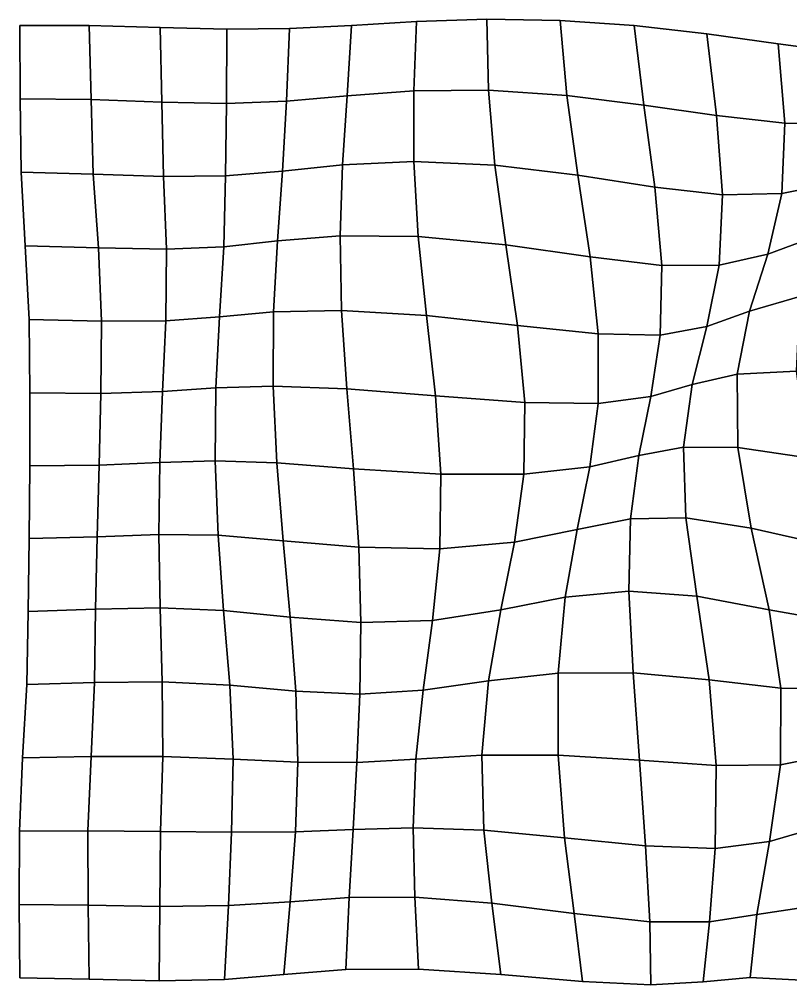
# Model space of a CAD drawing. Extents: x -160 to 228, y -142 to 124.
# Drawn here: x -160.5 to 38, y -127.8 to 120.6 of the extents above; entities that cross this region are included whole.
import ezdxf

# ---------------------------------------------------------------- set-up
doc = ezdxf.new("R2010")
doc.units = 0

msp = doc.modelspace()

# ---------------------------------------------------------------- linework, layer by layer
for points in [[(-76.105186, 100.889038, -1.207254), (-58.918083, 102.129326, -0.974631), (-58.230896, 119.968605, -1.044275), (-74.985519, 118.968559, -1.339066)], [(-76.105186, 100.889038, -1.207254), (-74.985519, 118.968559, -1.339066), (-58.230896, 119.968605, -1.044275), (-58.918083, 102.129326, -0.974631)], [(-58.918083, 102.129326, -0.974631), (-39.760494, 102.29744, -0.670569), (-40.19986, 120.552017, -0.596105), (-58.230896, 119.968605, -1.044275)], [(-58.918083, 102.129326, -0.974631), (-58.230896, 119.968605, -1.044275), (-40.19986, 120.552017, -0.596105), (-39.760494, 102.29744, -0.670569)], [(-39.760494, 102.29744, -0.670569), (-19.599365, 100.978233, -0.598224), (-21.269796, 120.265045, -0.28807), (-40.19986, 120.552017, -0.596105)], [(-39.760494, 102.29744, -0.670569), (-40.19986, 120.552017, -0.596105), (-21.269796, 120.265045, -0.28807), (-19.599365, 100.978233, -0.598224)], [(-19.599365, 100.978233, -0.598224), (0.22882, 98.504272, -0.970906), (-2.242708, 118.97261, -0.40176), (-21.269796, 120.265045, -0.28807)], [(-19.599365, 100.978233, -0.598224), (-21.269796, 120.265045, -0.28807), (-2.242708, 118.97261, -0.40176), (0.22882, 98.504272, -0.970906)], [(-160.235519, 100.134933, -1.360997), (-141.998245, 99.883232, -1.391315), (-142.452637, 118.936935, -1.385527), (-160.352722, 118.989136, -1.344609)], [(-160.235519, 100.134933, -1.360997), (-160.352722, 118.989136, -1.344609), (-142.452637, 118.936935, -1.385527), (-141.998245, 99.883232, -1.391315)], [(-141.998245, 99.883232, -1.391315), (-123.796883, 99.226875, -1.327428), (-124.227058, 118.468605, -1.380385), (-142.452637, 118.936935, -1.385527)], [(-141.998245, 99.883232, -1.391315), (-142.452637, 118.936935, -1.385527), (-124.227058, 118.468605, -1.380385), (-123.796883, 99.226875, -1.327428)], [(-123.796883, 99.226875, -1.327428), (-107.144478, 98.911987, -1.268395), (-107.03418, 118.040779, -1.382836), (-124.227058, 118.468605, -1.380385)], [(-123.796883, 99.226875, -1.327428), (-124.227058, 118.468605, -1.380385), (-107.03418, 118.040779, -1.382836), (-107.144478, 98.911987, -1.268395)], [(-107.144478, 98.911987, -1.268395), (-91.729401, 99.526108, -1.265654), (-90.969696, 118.180336, -1.4087), (-107.03418, 118.040779, -1.382836)], [(-107.144478, 98.911987, -1.268395), (-107.03418, 118.040779, -1.382836), (-90.969696, 118.180336, -1.4087), (-91.729401, 99.526108, -1.265654)], [(-91.729401, 99.526108, -1.265654), (-76.105186, 100.889038, -1.207254), (-74.985519, 118.968559, -1.339066), (-90.969696, 118.180336, -1.4087)], [(-91.729401, 99.526108, -1.265654), (-90.969696, 118.180336, -1.4087), (-74.985519, 118.968559, -1.339066), (-76.105186, 100.889038, -1.207254)], [(0.22882, 98.504272, -0.970906), (18.965603, 95.768791, -1.656131), (16.44141, 116.827248, -0.938073), (-2.242708, 118.97261, -0.40176)], [(0.22882, 98.504272, -0.970906), (-2.242708, 118.97261, -0.40176), (16.44141, 116.827248, -0.938073), (18.965603, 95.768791, -1.656131)], [(18.965603, 95.768791, -1.656131), (36.509834, 93.859482, -2.227231), (34.789772, 114.228859, -1.570889), (16.44141, 116.827248, -0.938073)], [(18.965603, 95.768791, -1.656131), (16.44141, 116.827248, -0.938073), (34.789772, 114.228859, -1.570889), (36.509834, 93.859482, -2.227231)], [(36.509834, 93.859482, -2.227231), (53.022015, 93.686859, -2.260378), (52.857571, 111.804642, -1.847986), (34.789772, 114.228859, -1.570889)], [(36.509834, 93.859482, -2.227231), (34.789772, 114.228859, -1.570889), (52.857571, 111.804642, -1.847986), (53.022015, 93.686859, -2.260378)], [(-77.283791, 83.125145, -1.212973), (-58.980377, 83.9375, -1.14641), (-58.918083, 102.129326, -0.974631), (-76.105186, 100.889038, -1.207254)], [(-77.283791, 83.125145, -1.212973), (-76.105186, 100.889038, -1.207254), (-58.918083, 102.129326, -0.974631), (-58.980377, 83.9375, -1.14641)], [(-58.980377, 83.9375, -1.14641), (-38.117737, 82.994881, -0.999831), (-39.760494, 102.29744, -0.670569), (-58.918083, 102.129326, -0.974631)], [(-58.980377, 83.9375, -1.14641), (-58.918083, 102.129326, -0.974631), (-39.760494, 102.29744, -0.670569), (-38.117737, 82.994881, -0.999831)], [(-38.117737, 82.994881, -0.999831), (-16.737625, 80.429749, -1.029563), (-19.599365, 100.978233, -0.598224), (-39.760494, 102.29744, -0.670569)], [(-38.117737, 82.994881, -0.999831), (-39.760494, 102.29744, -0.670569), (-19.599365, 100.978233, -0.598224), (-16.737625, 80.429749, -1.029563)], [(-159.995117, 81.215111, -1.375316), (-141.427734, 80.754982, -1.375517), (-141.998245, 99.883232, -1.391315), (-160.235519, 100.134933, -1.360997)], [(-159.995117, 81.215111, -1.375316), (-160.235519, 100.134933, -1.360997), (-141.998245, 99.883232, -1.391315), (-141.427734, 80.754982, -1.375517)], [(-141.427734, 80.754982, -1.375517), (-123.384407, 80.128593, -1.22917), (-123.796883, 99.226875, -1.327428), (-141.998245, 99.883232, -1.391315)], [(-141.427734, 80.754982, -1.375517), (-141.998245, 99.883232, -1.391315), (-123.796883, 99.226875, -1.327428), (-123.384407, 80.128593, -1.22917)], [(-107.373573, 80.248085, -1.115204), (-92.768921, 81.472, -1.147762), (-91.729401, 99.526108, -1.265654), (-107.144478, 98.911987, -1.268395)], [(-107.373573, 80.248085, -1.115204), (-107.144478, 98.911987, -1.268395), (-91.729401, 99.526108, -1.265654), (-92.768921, 81.472, -1.147762)], [(-92.768921, 81.472, -1.147762), (-77.283791, 83.125145, -1.212973), (-76.105186, 100.889038, -1.207254), (-91.729401, 99.526108, -1.265654)], [(-92.768921, 81.472, -1.147762), (-91.729401, 99.526108, -1.265654), (-76.105186, 100.889038, -1.207254), (-77.283791, 83.125145, -1.212973)], [(-16.737625, 80.429749, -1.029563), (3.082537, 77.394791, -1.395066), (0.22882, 98.504272, -0.970906), (-19.599365, 100.978233, -0.598224)], [(-16.737625, 80.429749, -1.029563), (-19.599365, 100.978233, -0.598224), (0.22882, 98.504272, -0.970906), (3.082537, 77.394791, -1.395066)], [(-123.384407, 80.128593, -1.22917), (-107.373573, 80.248085, -1.115204), (-107.144478, 98.911987, -1.268395), (-123.796883, 99.226875, -1.327428)], [(-123.384407, 80.128593, -1.22917), (-123.796883, 99.226875, -1.327428), (-107.144478, 98.911987, -1.268395), (-107.373573, 80.248085, -1.115204)], [(3.082537, 77.394791, -1.395066), (20.462978, 75.439552, -1.923214), (18.965603, 95.768791, -1.656131), (0.22882, 98.504272, -0.970906)], [(3.082537, 77.394791, -1.395066), (0.22882, 98.504272, -0.970906), (18.965603, 95.768791, -1.656131), (20.462978, 75.439552, -1.923214)], [(20.462978, 75.439552, -1.923214), (35.742332, 75.742699, -2.221099), (36.509834, 93.859482, -2.227231), (18.965603, 95.768791, -1.656131)], [(20.462978, 75.439552, -1.923214), (18.965603, 95.768791, -1.656131), (36.509834, 93.859482, -2.227231), (35.742332, 75.742699, -2.221099)], [(35.742332, 75.742699, -2.221099), (49.851536, 78.600464, -2.010201), (53.022015, 93.686859, -2.260378), (36.509834, 93.859482, -2.227231)], [(35.742332, 75.742699, -2.221099), (36.509834, 93.859482, -2.227231), (53.022015, 93.686859, -2.260378), (49.851536, 78.600464, -2.010201)], [(-94.026772, 63.594032, -1.091918), (-77.917427, 64.884796, -1.387824), (-77.283791, 83.125145, -1.212973), (-92.768921, 81.472, -1.147762)], [(-94.026772, 63.594032, -1.091918), (-92.768921, 81.472, -1.147762), (-77.283791, 83.125145, -1.212973), (-77.917427, 64.884796, -1.387824)], [(-77.917427, 64.884796, -1.387824), (-57.843079, 64.656921, -1.536103), (-58.980377, 83.9375, -1.14641), (-77.283791, 83.125145, -1.212973)], [(-77.917427, 64.884796, -1.387824), (-77.283791, 83.125145, -1.212973), (-58.980377, 83.9375, -1.14641), (-57.843079, 64.656921, -1.536103)], [(-57.843079, 64.656921, -1.536103), (-35.29845, 62.540157, -1.450622), (-38.117737, 82.994881, -0.999831), (-58.980377, 83.9375, -1.14641)], [(-57.843079, 64.656921, -1.536103), (-58.980377, 83.9375, -1.14641), (-38.117737, 82.994881, -0.999831), (-35.29845, 62.540157, -1.450622)], [(-35.29845, 62.540157, -1.450622), (-13.553815, 59.486588, -1.323591), (-16.737625, 80.429749, -1.029563), (-38.117737, 82.994881, -0.999831)], [(-35.29845, 62.540157, -1.450622), (-38.117737, 82.994881, -0.999831), (-16.737625, 80.429749, -1.029563), (-13.553815, 59.486588, -1.323591)], [(-158.976883, 62.267174, -1.386935), (-140.078018, 61.725681, -1.338745), (-141.427734, 80.754982, -1.375517), (-159.995117, 81.215111, -1.375316)], [(-158.976883, 62.267174, -1.386935), (-159.995117, 81.215111, -1.375316), (-141.427734, 80.754982, -1.375517), (-140.078018, 61.725681, -1.338745)], [(-140.078018, 61.725681, -1.338745), (-122.548439, 61.394657, -1.09294), (-123.384407, 80.128593, -1.22917), (-141.427734, 80.754982, -1.375517)], [(-140.078018, 61.725681, -1.338745), (-141.427734, 80.754982, -1.375517), (-123.384407, 80.128593, -1.22917), (-122.548439, 61.394657, -1.09294)], [(-122.548439, 61.394657, -1.09294), (-107.800064, 62.05798, -0.94454), (-107.373573, 80.248085, -1.115204), (-123.384407, 80.128593, -1.22917)], [(-122.548439, 61.394657, -1.09294), (-123.384407, 80.128593, -1.22917), (-107.373573, 80.248085, -1.115204), (-107.800064, 62.05798, -0.94454)], [(-107.800064, 62.05798, -0.94454), (-94.026772, 63.594032, -1.091918), (-92.768921, 81.472, -1.147762), (-107.373573, 80.248085, -1.115204)], [(-107.800064, 62.05798, -0.94454), (-107.373573, 80.248085, -1.115204), (-92.768921, 81.472, -1.147762), (-94.026772, 63.594032, -1.091918)], [(-13.553815, 59.486588, -1.323591), (4.860341, 57.251186, -1.348834), (3.082537, 77.394791, -1.395066), (-16.737625, 80.429749, -1.029563)], [(-13.553815, 59.486588, -1.323591), (-16.737625, 80.429749, -1.029563), (3.082537, 77.394791, -1.395066), (4.860341, 57.251186, -1.348834)], [(4.860341, 57.251186, -1.348834), (19.602839, 57.343994, -1.470107), (20.462978, 75.439552, -1.923214), (3.082537, 77.394791, -1.395066)], [(4.860341, 57.251186, -1.348834), (3.082537, 77.394791, -1.395066), (20.462978, 75.439552, -1.923214), (19.602839, 57.343994, -1.470107)], [(32.175343, 60.165287, -1.461489), (44.676727, 64.801247, -1.220574), (49.851536, 78.600464, -2.010201), (35.742332, 75.742699, -2.221099)], [(32.175343, 60.165287, -1.461489), (35.742332, 75.742699, -2.221099), (49.851536, 78.600464, -2.010201), (44.676727, 64.801247, -1.220574)], [(19.602839, 57.343994, -1.470107), (32.175343, 60.165287, -1.461489), (35.742332, 75.742699, -2.221099), (20.462978, 75.439552, -1.923214)], [(19.602839, 57.343994, -1.470107), (20.462978, 75.439552, -1.923214), (35.742332, 75.742699, -2.221099), (32.175343, 60.165287, -1.461489)], [(-95.043335, 45.291862, -1.102126), (-77.53981, 45.640732, -1.71101), (-77.917427, 64.884796, -1.387824), (-94.026772, 63.594032, -1.091918)], [(-95.043335, 45.291862, -1.102126), (-94.026772, 63.594032, -1.091918), (-77.917427, 64.884796, -1.387824), (-77.53981, 45.640732, -1.71101)], [(-77.53981, 45.640732, -1.71101), (-55.66827, 44.331669, -2.082394), (-57.843079, 64.656921, -1.536103), (-77.917427, 64.884796, -1.387824)], [(-77.53981, 45.640732, -1.71101), (-77.917427, 64.884796, -1.387824), (-57.843079, 64.656921, -1.536103), (-55.66827, 44.331669, -2.082394)], [(-55.66827, 44.331669, -2.082394), (-32.271782, 41.823978, -1.916747), (-35.29845, 62.540157, -1.450622), (-57.843079, 64.656921, -1.536103)], [(-55.66827, 44.331669, -2.082394), (-57.843079, 64.656921, -1.536103), (-35.29845, 62.540157, -1.450622), (-32.271782, 41.823978, -1.916747)], [(27.446362, 45.477581, -0.157396), (40.394512, 49.27018, -0.207927), (44.676727, 64.801247, -1.220574), (32.175343, 60.165287, -1.461489)], [(27.446362, 45.477581, -0.157396), (32.175343, 60.165287, -1.461489), (44.676727, 64.801247, -1.220574), (40.394512, 49.27018, -0.207927)], [(-157.901962, 43.345959, -1.395951), (-139.281952, 42.916279, -1.286578), (-140.078018, 61.725681, -1.338745), (-158.976883, 62.267174, -1.386935)], [(-157.901962, 43.345959, -1.395951), (-158.976883, 62.267174, -1.386935), (-140.078018, 61.725681, -1.338745), (-139.281952, 42.916279, -1.286578)], [(-108.952347, 44.023575, -0.769789), (-95.043335, 45.291862, -1.102126), (-94.026772, 63.594032, -1.091918), (-107.800064, 62.05798, -0.94454)], [(-108.952347, 44.023575, -0.769789), (-107.800064, 62.05798, -0.94454), (-94.026772, 63.594032, -1.091918), (-95.043335, 45.291862, -1.102126)], [(-32.271782, 41.823978, -1.916747), (-11.476706, 39.624001, -1.357222), (-13.553815, 59.486588, -1.323591), (-35.29845, 62.540157, -1.450622)], [(-32.271782, 41.823978, -1.916747), (-35.29845, 62.540157, -1.450622), (-13.553815, 59.486588, -1.323591), (-11.476706, 39.624001, -1.357222)], [(-139.281952, 42.916279, -1.286578), (-122.775291, 43.023918, -0.930784), (-122.548439, 61.394657, -1.09294), (-140.078018, 61.725681, -1.338745)], [(-139.281952, 42.916279, -1.286578), (-140.078018, 61.725681, -1.338745), (-122.548439, 61.394657, -1.09294), (-122.775291, 43.023918, -0.930784)], [(-122.775291, 43.023918, -0.930784), (-108.952347, 44.023575, -0.769789), (-107.800064, 62.05798, -0.94454), (-122.548439, 61.394657, -1.09294)], [(-122.775291, 43.023918, -0.930784), (-122.548439, 61.394657, -1.09294), (-107.800064, 62.05798, -0.94454), (-108.952347, 44.023575, -0.769789)], [(16.44799, 41.553898, -0.34678), (27.446362, 45.477581, -0.157396), (32.175343, 60.165287, -1.461489), (19.602839, 57.343994, -1.470107)], [(16.44799, 41.553898, -0.34678), (19.602839, 57.343994, -1.470107), (32.175343, 60.165287, -1.461489), (27.446362, 45.477581, -0.157396)], [(-11.476706, 39.624001, -1.357222), (4.460205, 39.328651, -0.758395), (4.860341, 57.251186, -1.348834), (-13.553815, 59.486588, -1.323591)], [(-11.476706, 39.624001, -1.357222), (-13.553815, 59.486588, -1.323591), (4.860341, 57.251186, -1.348834), (4.460205, 39.328651, -0.758395)], [(4.460205, 39.328651, -0.758395), (16.44799, 41.553898, -0.34678), (19.602839, 57.343994, -1.470107), (4.860341, 57.251186, -1.348834)], [(4.460205, 39.328651, -0.758395), (4.860341, 57.251186, -1.348834), (19.602839, 57.343994, -1.470107), (16.44799, 41.553898, -0.34678)], [(24.229223, 29.30179, 1.521119), (39.530907, 30.005316, 1.006507), (40.394512, 49.27018, -0.207927), (27.446362, 45.477581, -0.157396)], [(24.229223, 29.30179, 1.521119), (27.446362, 45.477581, -0.157396), (40.394512, 49.27018, -0.207927), (39.530907, 30.005316, 1.006507)], [(-109.913383, 25.74361, -0.589989), (-95.144699, 26.209549, -1.141248), (-95.043335, 45.291862, -1.102126), (-108.952347, 44.023575, -0.769789)], [(-109.913383, 25.74361, -0.589989), (-108.952347, 44.023575, -0.769789), (-95.043335, 45.291862, -1.102126), (-95.144699, 26.209549, -1.141248)], [(-95.144699, 26.209549, -1.141248), (-76.186584, 25.468679, -2.115571), (-77.53981, 45.640732, -1.71101), (-95.043335, 45.291862, -1.102126)], [(-95.144699, 26.209549, -1.141248), (-95.043335, 45.291862, -1.102126), (-77.53981, 45.640732, -1.71101), (-76.186584, 25.468679, -2.115571)], [(-76.186584, 25.468679, -2.115571), (-53.346668, 23.682203, -2.72487), (-55.66827, 44.331669, -2.082394), (-77.53981, 45.640732, -1.71101)], [(-76.186584, 25.468679, -2.115571), (-77.53981, 45.640732, -1.71101), (-55.66827, 44.331669, -2.082394), (-53.346668, 23.682203, -2.72487)], [(12.666887, 26.571659, 1.230645), (24.229223, 29.30179, 1.521119), (27.446362, 45.477581, -0.157396), (16.44799, 41.553898, -0.34678)], [(12.666887, 26.571659, 1.230645), (16.44799, 41.553898, -0.34678), (27.446362, 45.477581, -0.157396), (24.229223, 29.30179, 1.521119)], [(-157.725235, 24.489424, -1.404887), (-139.482574, 24.330513, -1.231918), (-139.281952, 42.916279, -1.286578), (-157.901962, 43.345959, -1.395951)], [(-157.725235, 24.489424, -1.404887), (-157.901962, 43.345959, -1.395951), (-139.281952, 42.916279, -1.286578), (-139.482574, 24.330513, -1.231918)], [(-139.482574, 24.330513, -1.231918), (-123.608711, 24.822084, -0.759523), (-122.775291, 43.023918, -0.930784), (-139.281952, 42.916279, -1.286578)], [(-139.482574, 24.330513, -1.231918), (-139.281952, 42.916279, -1.286578), (-122.775291, 43.023918, -0.930784), (-123.608711, 24.822084, -0.759523)], [(-123.608711, 24.822084, -0.759523), (-109.913383, 25.74361, -0.589989), (-108.952347, 44.023575, -0.769789), (-122.775291, 43.023918, -0.930784)], [(-123.608711, 24.822084, -0.759523), (-122.775291, 43.023918, -0.930784), (-108.952347, 44.023575, -0.769789), (-109.913383, 25.74361, -0.589989)], [(-53.346668, 23.682203, -2.72487), (-30.411705, 21.981724, -2.394412), (-32.271782, 41.823978, -1.916747), (-55.66827, 44.331669, -2.082394)], [(-53.346668, 23.682203, -2.72487), (-55.66827, 44.331669, -2.082394), (-32.271782, 41.823978, -1.916747), (-30.411705, 21.981724, -2.394412)], [(-30.411705, 21.981724, -2.394412), (-11.533212, 21.7227, -1.217568), (-11.476706, 39.624001, -1.357222), (-32.271782, 41.823978, -1.916747)], [(-30.411705, 21.981724, -2.394412), (-32.271782, 41.823978, -1.916747), (-11.476706, 39.624001, -1.357222), (-11.533212, 21.7227, -1.217568)], [(2.046064, 23.488338, 0.201696), (12.666887, 26.571659, 1.230645), (16.44799, 41.553898, -0.34678), (4.460205, 39.328651, -0.758395)], [(2.046064, 23.488338, 0.201696), (4.460205, 39.328651, -0.758395), (16.44799, 41.553898, -0.34678), (12.666887, 26.571659, 1.230645)], [(-11.533212, 21.7227, -1.217568), (2.046064, 23.488338, 0.201696), (4.460205, 39.328651, -0.758395), (-11.476706, 39.624001, -1.357222)], [(-11.533212, 21.7227, -1.217568), (-11.476706, 39.624001, -1.357222), (4.460205, 39.328651, -0.758395), (2.046064, 23.488338, 0.201696)], [(24.415071, 10.429656, 3.504362), (42.462883, 7.711272, 2.759383), (39.530907, 30.005316, 1.006507), (24.229223, 29.30179, 1.521119)], [(24.415071, 10.429656, 3.504362), (24.229223, 29.30179, 1.521119), (39.530907, 30.005316, 1.006507), (42.462883, 7.711272, 2.759383)], [(10.45188, 10.499373, 2.927241), (24.415071, 10.429656, 3.504362), (24.229223, 29.30179, 1.521119), (12.666887, 26.571659, 1.230645)], [(10.45188, 10.499373, 2.927241), (12.666887, 26.571659, 1.230645), (24.229223, 29.30179, 1.521119), (24.415071, 10.429656, 3.504362)], [(-124.288872, 6.539938, -0.599595), (-110.06591, 6.989137, -0.390709), (-109.913383, 25.74361, -0.589989), (-123.608711, 24.822084, -0.759523)], [(-124.288872, 6.539938, -0.599595), (-123.608711, 24.822084, -0.759523), (-109.913383, 25.74361, -0.589989), (-110.06591, 6.989137, -0.390709)], [(-110.06591, 6.989137, -0.390709), (-94.1968, 6.436615, -1.133959), (-95.144699, 26.209549, -1.141248), (-109.913383, 25.74361, -0.589989)], [(-110.06591, 6.989137, -0.390709), (-109.913383, 25.74361, -0.589989), (-95.144699, 26.209549, -1.141248), (-94.1968, 6.436615, -1.133959)], [(-94.1968, 6.436615, -1.133959), (-74.45108, 4.935948, -2.491675), (-76.186584, 25.468679, -2.115571), (-95.144699, 26.209549, -1.141248)], [(-94.1968, 6.436615, -1.133959), (-95.144699, 26.209549, -1.141248), (-76.186584, 25.468679, -2.115571), (-74.45108, 4.935948, -2.491675)], [(-74.45108, 4.935948, -2.491675), (-51.993896, 3.539057, -3.405109), (-53.346668, 23.682203, -2.72487), (-76.186584, 25.468679, -2.115571)], [(-74.45108, 4.935948, -2.491675), (-76.186584, 25.468679, -2.115571), (-53.346668, 23.682203, -2.72487), (-51.993896, 3.539057, -3.405109)], [(-1.034392, 8.309473, 1.134384), (10.45188, 10.499373, 2.927241), (12.666887, 26.571659, 1.230645), (2.046064, 23.488338, 0.201696)], [(-1.034392, 8.309473, 1.134384), (2.046064, 23.488338, 0.201696), (12.666887, 26.571659, 1.230645), (10.45188, 10.499373, 2.927241)], [(-157.774643, 5.701551, -1.41751), (-139.940994, 5.868997, -1.193276), (-139.482574, 24.330513, -1.231918), (-157.725235, 24.489424, -1.404887)], [(-157.774643, 5.701551, -1.41751), (-157.725235, 24.489424, -1.404887), (-139.482574, 24.330513, -1.231918), (-139.940994, 5.868997, -1.193276)], [(-139.940994, 5.868997, -1.193276), (-124.288872, 6.539938, -0.599595), (-123.608711, 24.822084, -0.759523), (-139.482574, 24.330513, -1.231918)], [(-139.940994, 5.868997, -1.193276), (-139.482574, 24.330513, -1.231918), (-123.608711, 24.822084, -0.759523), (-124.288872, 6.539938, -0.599595)], [(-51.993896, 3.539057, -3.405109), (-30.661921, 3.539114, -2.976045), (-30.411705, 21.981724, -2.394412), (-53.346668, 23.682203, -2.72487)], [(-51.993896, 3.539057, -3.405109), (-53.346668, 23.682203, -2.72487), (-30.411705, 21.981724, -2.394412), (-30.661921, 3.539114, -2.976045)], [(-13.692535, 5.411747, -1.186594), (-1.034392, 8.309473, 1.134384), (2.046064, 23.488338, 0.201696), (-11.533212, 21.7227, -1.217568)], [(-13.692535, 5.411747, -1.186594), (-11.533212, 21.7227, -1.217568), (2.046064, 23.488338, 0.201696), (-1.034392, 8.309473, 1.134384)], [(-30.661921, 3.539114, -2.976045), (-13.692535, 5.411747, -1.186594), (-11.533212, 21.7227, -1.217568), (-30.411705, 21.981724, -2.394412)], [(-30.661921, 3.539114, -2.976045), (-30.411705, 21.981724, -2.394412), (-11.533212, 21.7227, -1.217568), (-13.692535, 5.411747, -1.186594)], [(-3.187213, -7.964297, 1.482268), (11.03464, -7.68577, 4.22301), (10.45188, 10.499373, 2.927241), (-1.034392, 8.309473, 1.134384)], [(-3.187213, -7.964297, 1.482268), (-1.034392, 8.309473, 1.134384), (10.45188, 10.499373, 2.927241), (11.03464, -7.68577, 4.22301)], [(11.03464, -7.68577, 4.22301), (27.856705, -10.367572, 5.555655), (24.415071, 10.429656, 3.504362), (10.45188, 10.499373, 2.927241)], [(11.03464, -7.68577, 4.22301), (10.45188, 10.499373, 2.927241), (24.415071, 10.429656, 3.504362), (27.856705, -10.367572, 5.555655)], [(27.856705, -10.367572, 5.555655), (47.241402, -14.731935, 5.234412), (42.462883, 7.711272, 2.759383), (24.415071, 10.429656, 3.504362)], [(27.856705, -10.367572, 5.555655), (24.415071, 10.429656, 3.504362), (42.462883, 7.711272, 2.759383), (47.241402, -14.731935, 5.234412)], [(-16.962122, -10.682348, -1.638594), (-3.187213, -7.964297, 1.482268), (-1.034392, 8.309473, 1.134384), (-13.692535, 5.411747, -1.186594)], [(-16.962122, -10.682348, -1.638594), (-13.692535, 5.411747, -1.186594), (-1.034392, 8.309473, 1.134384), (-3.187213, -7.964297, 1.482268)], [(-157.939575, -13.045104, -1.437718), (-140.442169, -12.610679, -1.193416), (-139.940994, 5.868997, -1.193276), (-157.774643, 5.701551, -1.41751)], [(-157.939575, -13.045104, -1.437718), (-157.774643, 5.701551, -1.41751), (-139.940994, 5.868997, -1.193276), (-140.442169, -12.610679, -1.193416)], [(-140.442169, -12.610679, -1.193416), (-124.51886, -11.994175, -0.479455), (-124.288872, 6.539938, -0.599595), (-139.940994, 5.868997, -1.193276)], [(-140.442169, -12.610679, -1.193416), (-139.940994, 5.868997, -1.193276), (-124.288872, 6.539938, -0.599595), (-124.51886, -11.994175, -0.479455)], [(-124.51886, -11.994175, -0.479455), (-109.301651, -12.19003, -0.158719), (-110.06591, 6.989137, -0.390709), (-124.288872, 6.539938, -0.599595)], [(-124.51886, -11.994175, -0.479455), (-124.288872, 6.539938, -0.599595), (-110.06591, 6.989137, -0.390709), (-109.301651, -12.19003, -0.158719)], [(-109.301651, -12.19003, -0.158719), (-92.551048, -13.577682, -0.985319), (-94.1968, 6.436615, -1.133959), (-110.06591, 6.989137, -0.390709)], [(-109.301651, -12.19003, -0.158719), (-110.06591, 6.989137, -0.390709), (-94.1968, 6.436615, -1.133959), (-92.551048, -13.577682, -0.985319)], [(-92.551048, -13.577682, -0.985319), (-73.090004, -15.265872, -2.68919), (-74.45108, 4.935948, -2.491675), (-94.1968, 6.436615, -1.133959)], [(-92.551048, -13.577682, -0.985319), (-94.1968, 6.436615, -1.133959), (-74.45108, 4.935948, -2.491675), (-73.090004, -15.265872, -2.68919)], [(-33.014454, -13.915946, -3.768425), (-16.962122, -10.682348, -1.638594), (-13.692535, 5.411747, -1.186594), (-30.661921, 3.539114, -2.976045)], [(-33.014454, -13.915946, -3.768425), (-30.661921, 3.539114, -2.976045), (-13.692535, 5.411747, -1.186594), (-16.962122, -10.682348, -1.638594)], [(-73.090004, -15.265872, -2.68919), (-52.296383, -15.67883, -4.030205), (-51.993896, 3.539057, -3.405109), (-74.45108, 4.935948, -2.491675)], [(-73.090004, -15.265872, -2.68919), (-74.45108, 4.935948, -2.491675), (-51.993896, 3.539057, -3.405109), (-52.296383, -15.67883, -4.030205)], [(-52.296383, -15.67883, -4.030205), (-33.014454, -13.915946, -3.768425), (-30.661921, 3.539114, -2.976045), (-51.993896, 3.539057, -3.405109)], [(-52.296383, -15.67883, -4.030205), (-51.993896, 3.539057, -3.405109), (-30.661921, 3.539114, -2.976045), (-33.014454, -13.915946, -3.768425)], [(-20.013731, -28.098934, -2.839512), (-3.600635, -26.527262, 0.671075), (-3.187213, -7.964297, 1.482268), (-16.962122, -10.682348, -1.638594)], [(-20.013731, -28.098934, -2.839512), (-16.962122, -10.682348, -1.638594), (-3.187213, -7.964297, 1.482268), (-3.600635, -26.527262, 0.671075)], [(-3.600635, -26.527262, 0.671075), (13.863996, -27.875349, 4.361599), (11.03464, -7.68577, 4.22301), (-3.187213, -7.964297, 1.482268)], [(-3.600635, -26.527262, 0.671075), (-3.187213, -7.964297, 1.482268), (11.03464, -7.68577, 4.22301), (13.863996, -27.875349, 4.361599)], [(13.863996, -27.875349, 4.361599), (32.453579, -31.343946, 6.93), (27.856705, -10.367572, 5.555655), (11.03464, -7.68577, 4.22301)], [(13.863996, -27.875349, 4.361599), (11.03464, -7.68577, 4.22301), (27.856705, -10.367572, 5.555655), (32.453579, -31.343946, 6.93)], [(-140.842621, -31.23012, -1.254888), (-124.243614, -30.82057, -0.439611), (-124.51886, -11.994175, -0.479455), (-140.442169, -12.610679, -1.193416)], [(-140.842621, -31.23012, -1.254888), (-140.442169, -12.610679, -1.193416), (-124.51886, -11.994175, -0.479455), (-124.243614, -30.82057, -0.439611)], [(-124.243614, -30.82057, -0.439611), (-107.882294, -31.538258, 0.09358), (-109.301651, -12.19003, -0.158719), (-124.51886, -11.994175, -0.479455)], [(-124.243614, -30.82057, -0.439611), (-124.51886, -11.994175, -0.479455), (-109.301651, -12.19003, -0.158719), (-107.882294, -31.538258, 0.09358)], [(-107.882294, -31.538258, 0.09358), (-90.761414, -33.281887, -0.619458), (-92.551048, -13.577682, -0.985319), (-109.301651, -12.19003, -0.158719)], [(-107.882294, -31.538258, 0.09358), (-109.301651, -12.19003, -0.158719), (-92.551048, -13.577682, -0.985319), (-90.761414, -33.281887, -0.619458)], [(-36.522747, -31.370762, -4.745898), (-20.013731, -28.098934, -2.839512), (-16.962122, -10.682348, -1.638594), (-33.014454, -13.915946, -3.768425)], [(-36.522747, -31.370762, -4.745898), (-33.014454, -13.915946, -3.768425), (-16.962122, -10.682348, -1.638594), (-20.013731, -28.098934, -2.839512)], [(32.453579, -31.343946, 6.93), (50.959564, -34.618561, 7.842927), (47.241402, -14.731935, 5.234412), (27.856705, -10.367572, 5.555655)], [(32.453579, -31.343946, 6.93), (27.856705, -10.367572, 5.555655), (47.241402, -14.731935, 5.234412), (50.959564, -34.618561, 7.842927)], [(-158.173309, -31.792736, -1.467576), (-140.842621, -31.23012, -1.254888), (-140.442169, -12.610679, -1.193416), (-157.939575, -13.045104, -1.437718)], [(-158.173309, -31.792736, -1.467576), (-157.939575, -13.045104, -1.437718), (-140.442169, -12.610679, -1.193416), (-140.842621, -31.23012, -1.254888)], [(-90.761414, -33.281887, -0.619458), (-72.562424, -34.646923, -2.535606), (-73.090004, -15.265872, -2.68919), (-92.551048, -13.577682, -0.985319)], [(-90.761414, -33.281887, -0.619458), (-92.551048, -13.577682, -0.985319), (-73.090004, -15.265872, -2.68919), (-72.562424, -34.646923, -2.535606)], [(-54.107147, -34.078552, -4.420527), (-36.522747, -31.370762, -4.745898), (-33.014454, -13.915946, -3.768425), (-52.296383, -15.67883, -4.030205)], [(-54.107147, -34.078552, -4.420527), (-52.296383, -15.67883, -4.030205), (-33.014454, -13.915946, -3.768425), (-36.522747, -31.370762, -4.745898)], [(-72.562424, -34.646923, -2.535606), (-54.107147, -34.078552, -4.420527), (-52.296383, -15.67883, -4.030205), (-73.090004, -15.265872, -2.68919)], [(-72.562424, -34.646923, -2.535606), (-73.090004, -15.265872, -2.68919), (-52.296383, -15.67883, -4.030205), (-54.107147, -34.078552, -4.420527)], [(-21.795927, -47.632641, -4.66763), (-2.551897, -47.550957, -1.537507), (-3.600635, -26.527262, 0.671075), (-20.013731, -28.098934, -2.839512)], [(-21.795927, -47.632641, -4.66763), (-20.013731, -28.098934, -2.839512), (-3.600635, -26.527262, 0.671075), (-2.551897, -47.550957, -1.537507)], [(-2.551897, -47.550957, -1.537507), (17.070778, -49.400711, 2.646639), (13.863996, -27.875349, 4.361599), (-3.600635, -26.527262, 0.671075)], [(-2.551897, -47.550957, -1.537507), (-3.600635, -26.527262, 0.671075), (13.863996, -27.875349, 4.361599), (17.070778, -49.400711, 2.646639)], [(-39.75251, -49.640423, -5.613768), (-21.795927, -47.632641, -4.66763), (-20.013731, -28.098934, -2.839512), (-36.522747, -31.370762, -4.745898)], [(-39.75251, -49.640423, -5.613768), (-36.522747, -31.370762, -4.745898), (-20.013731, -28.098934, -2.839512), (-21.795927, -47.632641, -4.66763)], [(17.070778, -49.400711, 2.646639), (35.488789, -51.505756, 6.487259), (32.453579, -31.343946, 6.93), (13.863996, -27.875349, 4.361599)], [(17.070778, -49.400711, 2.646639), (13.863996, -27.875349, 4.361599), (32.453579, -31.343946, 6.93), (35.488789, -51.505756, 6.487259)], [(-158.532166, -50.57769, -1.50447), (-141.144791, -50.051983, -1.391411), (-140.842621, -31.23012, -1.254888), (-158.173309, -31.792736, -1.467576)], [(-158.532166, -50.57769, -1.50447), (-158.173309, -31.792736, -1.467576), (-140.842621, -31.23012, -1.254888), (-141.144791, -50.051983, -1.391411)], [(-141.144791, -50.051983, -1.391411), (-123.677635, -49.88118, -0.530638), (-124.243614, -30.82057, -0.439611), (-140.842621, -31.23012, -1.254888)], [(-141.144791, -50.051983, -1.391411), (-140.842621, -31.23012, -1.254888), (-124.243614, -30.82057, -0.439611), (-123.677635, -49.88118, -0.530638)], [(-123.677635, -49.88118, -0.530638), (-106.32914, -50.775059, 0.302816), (-107.882294, -31.538258, 0.09358), (-124.243614, -30.82057, -0.439611)], [(-123.677635, -49.88118, -0.530638), (-124.243614, -30.82057, -0.439611), (-107.882294, -31.538258, 0.09358), (-106.32914, -50.775059, 0.302816)], [(-106.32914, -50.775059, 0.302816), (-89.349457, -52.292801, -0.037925), (-90.761414, -33.281887, -0.619458), (-107.882294, -31.538258, 0.09358)], [(-106.32914, -50.775059, 0.302816), (-107.882294, -31.538258, 0.09358), (-90.761414, -33.281887, -0.619458), (-89.349457, -52.292801, -0.037925)], [(-56.529629, -52.017712, -4.303626), (-39.75251, -49.640423, -5.613768), (-36.522747, -31.370762, -4.745898), (-54.107147, -34.078552, -4.420527)], [(-56.529629, -52.017712, -4.303626), (-54.107147, -34.078552, -4.420527), (-36.522747, -31.370762, -4.745898), (-39.75251, -49.640423, -5.613768)], [(35.488789, -51.505756, 6.487259), (51.479416, -51.763702, 9.068357), (50.959564, -34.618561, 7.842927), (32.453579, -31.343946, 6.93)], [(35.488789, -51.505756, 6.487259), (32.453579, -31.343946, 6.93), (50.959564, -34.618561, 7.842927), (51.479416, -51.763702, 9.068357)], [(-89.349457, -52.292801, -0.037925), (-72.838882, -53.050232, -1.895528), (-72.562424, -34.646923, -2.535606), (-90.761414, -33.281887, -0.619458)], [(-89.349457, -52.292801, -0.037925), (-90.761414, -33.281887, -0.619458), (-72.562424, -34.646923, -2.535606), (-72.838882, -53.050232, -1.895528)], [(-72.838882, -53.050232, -1.895528), (-56.529629, -52.017712, -4.303626), (-54.107147, -34.078552, -4.420527), (-72.562424, -34.646923, -2.535606)], [(-72.838882, -53.050232, -1.895528), (-72.562424, -34.646923, -2.535606), (-54.107147, -34.078552, -4.420527), (-56.529629, -52.017712, -4.303626)], [(-58.432537, -69.763031, -3.423074), (-41.416573, -68.772636, -5.82567), (-39.75251, -49.640423, -5.613768), (-56.529629, -52.017712, -4.303626)], [(-58.432537, -69.763031, -3.423074), (-56.529629, -52.017712, -4.303626), (-39.75251, -49.640423, -5.613768), (-41.416573, -68.772636, -5.82567)], [(-41.416573, -68.772636, -5.82567), (-21.817415, -68.794022, -6.440609), (-21.795927, -47.632641, -4.66763), (-39.75251, -49.640423, -5.613768)], [(-41.416573, -68.772636, -5.82567), (-39.75251, -49.640423, -5.613768), (-21.795927, -47.632641, -4.66763), (-21.817415, -68.794022, -6.440609)], [(-21.817415, -68.794022, -6.440609), (-0.896666, -70.059845, -4.62516), (-2.551897, -47.550957, -1.537507), (-21.795927, -47.632641, -4.66763)], [(-21.817415, -68.794022, -6.440609), (-21.795927, -47.632641, -4.66763), (-2.551897, -47.550957, -1.537507), (-0.896666, -70.059845, -4.62516)], [(-0.896666, -70.059845, -4.62516), (18.830191, -71.433212, -0.900883), (17.070778, -49.400711, 2.646639), (-2.551897, -47.550957, -1.537507)], [(-0.896666, -70.059845, -4.62516), (-2.551897, -47.550957, -1.537507), (17.070778, -49.400711, 2.646639), (18.830191, -71.433212, -0.900883)], [(18.830191, -71.433212, -0.900883), (35.362152, -71.209328, 3.505682), (35.488789, -51.505756, 6.487259), (17.070778, -49.400711, 2.646639)], [(18.830191, -71.433212, -0.900883), (17.070778, -49.400711, 2.646639), (35.488789, -51.505756, 6.487259), (35.362152, -71.209328, 3.505682)], [(-159.618271, -69.414749, -1.538463), (-141.998825, -69.070396, -1.595331), (-141.144791, -50.051983, -1.391411), (-158.532166, -50.57769, -1.50447)], [(-159.618271, -69.414749, -1.538463), (-158.532166, -50.57769, -1.50447), (-141.144791, -50.051983, -1.391411), (-141.998825, -69.070396, -1.595331)], [(-141.998825, -69.070396, -1.595331), (-123.570763, -69.089325, -0.796751), (-123.677635, -49.88118, -0.530638), (-141.144791, -50.051983, -1.391411)], [(-141.998825, -69.070396, -1.595331), (-141.144791, -50.051983, -1.391411), (-123.677635, -49.88118, -0.530638), (-123.570763, -69.089325, -0.796751)], [(-123.570763, -69.089325, -0.796751), (-105.422226, -69.768082, 0.34948), (-106.32914, -50.775059, 0.302816), (-123.677635, -49.88118, -0.530638)], [(-123.570763, -69.089325, -0.796751), (-123.677635, -49.88118, -0.530638), (-106.32914, -50.775059, 0.302816), (-105.422226, -69.768082, 0.34948)], [(-105.422226, -69.768082, 0.34948), (-88.755783, -70.571671, 0.624843), (-89.349457, -52.292801, -0.037925), (-106.32914, -50.775059, 0.302816)], [(-105.422226, -69.768082, 0.34948), (-106.32914, -50.775059, 0.302816), (-89.349457, -52.292801, -0.037925), (-88.755783, -70.571671, 0.624843)], [(-73.581985, -70.638367, -0.777547), (-58.432537, -69.763031, -3.423074), (-56.529629, -52.017712, -4.303626), (-72.838882, -53.050232, -1.895528)], [(-73.581985, -70.638367, -0.777547), (-72.838882, -53.050232, -1.895528), (-56.529629, -52.017712, -4.303626), (-58.432537, -69.763031, -3.423074)], [(35.362152, -71.209328, 3.505682), (48.704121, -68.577545, 7.375229), (51.479416, -51.763702, 9.068357), (35.488789, -51.505756, 6.487259)], [(35.362152, -71.209328, 3.505682), (35.488789, -51.505756, 6.487259), (51.479416, -51.763702, 9.068357), (48.704121, -68.577545, 7.375229)], [(-88.755783, -70.571671, 0.624843), (-73.581985, -70.638367, -0.777547), (-72.838882, -53.050232, -1.895528), (-89.349457, -52.292801, -0.037925)], [(-88.755783, -70.571671, 0.624843), (-89.349457, -52.292801, -0.037925), (-72.838882, -53.050232, -1.895528), (-73.581985, -70.638367, -0.777547)], [(-160.430939, -88.291954, -1.552765), (-142.829819, -88.21711, -1.82594), (-141.998825, -69.070396, -1.595331), (-159.618271, -69.414749, -1.538463)], [(-160.430939, -88.291954, -1.552765), (-159.618271, -69.414749, -1.538463), (-141.998825, -69.070396, -1.595331), (-142.829819, -88.21711, -1.82594)], [(-142.829819, -88.21711, -1.82594), (-124.159744, -88.370934, -1.242017), (-123.570763, -69.089325, -0.796751), (-141.998825, -69.070396, -1.595331)], [(-142.829819, -88.21711, -1.82594), (-141.998825, -69.070396, -1.595331), (-123.570763, -69.089325, -0.796751), (-124.159744, -88.370934, -1.242017)], [(-124.159744, -88.370934, -1.242017), (-105.830673, -88.594696, 0.09702), (-105.422226, -69.768082, 0.34948), (-123.570763, -69.089325, -0.796751)], [(-124.159744, -88.370934, -1.242017), (-123.570763, -69.089325, -0.796751), (-105.422226, -69.768082, 0.34948), (-105.830673, -88.594696, 0.09702)], [(-59.113266, -87.430534, -1.760625), (-40.963131, -88.073898, -4.864241), (-41.416573, -68.772636, -5.82567), (-58.432537, -69.763031, -3.423074)], [(-59.113266, -87.430534, -1.760625), (-58.432537, -69.763031, -3.423074), (-41.416573, -68.772636, -5.82567), (-40.963131, -88.073898, -4.864241)], [(-40.963131, -88.073898, -4.864241), (-20.191746, -89.984001, -7.115399), (-21.817415, -68.794022, -6.440609), (-41.416573, -68.772636, -5.82567)], [(-40.963131, -88.073898, -4.864241), (-41.416573, -68.772636, -5.82567), (-21.817415, -68.794022, -6.440609), (-20.191746, -89.984001, -7.115399)], [(-20.191746, -89.984001, -7.115399), (0.653428, -92.111, -7.257419), (-0.896666, -70.059845, -4.62516), (-21.817415, -68.794022, -6.440609)], [(-20.191746, -89.984001, -7.115399), (-21.817415, -68.794022, -6.440609), (-0.896666, -70.059845, -4.62516), (0.653428, -92.111, -7.257419)], [(32.58503, -90.935135, -1.331106), (44.566929, -87.449646, 2.707432), (48.704121, -68.577545, 7.375229), (35.362152, -71.209328, 3.505682)], [(32.58503, -90.935135, -1.331106), (35.362152, -71.209328, 3.505682), (48.704121, -68.577545, 7.375229), (44.566929, -87.449646, 2.707432)], [(-105.830673, -88.594696, 0.09702), (-89.355782, -88.454422, 1.096866), (-88.755783, -70.571671, 0.624843), (-105.422226, -69.768082, 0.34948)], [(-105.830673, -88.594696, 0.09702), (-105.422226, -69.768082, 0.34948), (-88.755783, -70.571671, 0.624843), (-89.355782, -88.454422, 1.096866)], [(-89.355782, -88.454422, 1.096866), (-74.526657, -87.85759, 0.56118), (-73.581985, -70.638367, -0.777547), (-88.755783, -70.571671, 0.624843)], [(-89.355782, -88.454422, 1.096866), (-88.755783, -70.571671, 0.624843), (-73.581985, -70.638367, -0.777547), (-74.526657, -87.85759, 0.56118)], [(-74.526657, -87.85759, 0.56118), (-59.113266, -87.430534, -1.760625), (-58.432537, -69.763031, -3.423074), (-73.581985, -70.638367, -0.777547)], [(-74.526657, -87.85759, 0.56118), (-73.581985, -70.638367, -0.777547), (-58.432537, -69.763031, -3.423074), (-59.113266, -87.430534, -1.760625)], [(0.653428, -92.111, -7.257419), (18.577362, -92.75135, -5.068704), (18.830191, -71.433212, -0.900883), (-0.896666, -70.059845, -4.62516)], [(0.653428, -92.111, -7.257419), (-0.896666, -70.059845, -4.62516), (18.830191, -71.433212, -0.900883), (18.577362, -92.75135, -5.068704)], [(18.577362, -92.75135, -5.068704), (32.58503, -90.935135, -1.331106), (35.362152, -71.209328, 3.505682), (18.830191, -71.433212, -0.900883)], [(18.577362, -92.75135, -5.068704), (18.830191, -71.433212, -0.900883), (35.362152, -71.209328, 3.505682), (32.58503, -90.935135, -1.331106)], [(-160.459198, -107.178177, -1.5296), (-142.746475, -107.377457, -2.010251), (-142.829819, -88.21711, -1.82594), (-160.430939, -88.291954, -1.552765)], [(-160.459198, -107.178177, -1.5296), (-160.430939, -88.291954, -1.552765), (-142.829819, -88.21711, -1.82594), (-142.746475, -107.377457, -2.010251)], [(-142.746475, -107.377457, -2.010251), (-124.270927, -107.649826, -1.795937), (-124.159744, -88.370934, -1.242017), (-142.829819, -88.21711, -1.82594)], [(-142.746475, -107.377457, -2.010251), (-142.829819, -88.21711, -1.82594), (-124.159744, -88.370934, -1.242017), (-124.270927, -107.649826, -1.795937)], [(-124.270927, -107.649826, -1.795937), (-106.666222, -107.45002, -0.525333), (-105.830673, -88.594696, 0.09702), (-124.159744, -88.370934, -1.242017)], [(-124.270927, -107.649826, -1.795937), (-124.159744, -88.370934, -1.242017), (-105.830673, -88.594696, 0.09702), (-106.666222, -107.45002, -0.525333)], [(-106.666222, -107.45002, -0.525333), (-90.797134, -106.505775, 1.060347), (-89.355782, -88.454422, 1.096866), (-105.830673, -88.594696, 0.09702)], [(-106.666222, -107.45002, -0.525333), (-105.830673, -88.594696, 0.09702), (-89.355782, -88.454422, 1.096866), (-90.797134, -106.505775, 1.060347)], [(-90.797134, -106.505775, 1.060347), (-75.5504, -105.386909, 1.617459), (-74.526657, -87.85759, 0.56118), (-89.355782, -88.454422, 1.096866)], [(-90.797134, -106.505775, 1.060347), (-89.355782, -88.454422, 1.096866), (-74.526657, -87.85759, 0.56118), (-75.5504, -105.386909, 1.617459)], [(-75.5504, -105.386909, 1.617459), (-58.671421, -105.254532, 0.265418), (-59.113266, -87.430534, -1.760625), (-74.526657, -87.85759, 0.56118)], [(-75.5504, -105.386909, 1.617459), (-74.526657, -87.85759, 0.56118), (-59.113266, -87.430534, -1.760625), (-58.671421, -105.254532, 0.265418)], [(-58.671421, -105.254532, 0.265418), (-38.890179, -106.830849, -2.69206), (-40.963131, -88.073898, -4.864241), (-59.113266, -87.430534, -1.760625)], [(-58.671421, -105.254532, 0.265418), (-59.113266, -87.430534, -1.760625), (-40.963131, -88.073898, -4.864241), (-38.890179, -106.830849, -2.69206)], [(-38.890179, -106.830849, -2.69206), (-17.658445, -109.514061, -5.925035), (-20.191746, -89.984001, -7.115399), (-40.963131, -88.073898, -4.864241)], [(-38.890179, -106.830849, -2.69206), (-40.963131, -88.073898, -4.864241), (-20.191746, -89.984001, -7.115399), (-17.658445, -109.514061, -5.925035)], [(29.291714, -109.779312, -5.851145), (41.841778, -107.886902, -2.911834), (44.566929, -87.449646, 2.707432), (32.58503, -90.935135, -1.331106)], [(29.291714, -109.779312, -5.851145), (32.58503, -90.935135, -1.331106), (44.566929, -87.449646, 2.707432), (41.841778, -107.886902, -2.911834)], [(-17.658445, -109.514061, -5.925035), (1.74968, -111.604729, -7.916795), (0.653428, -92.111, -7.257419), (-20.191746, -89.984001, -7.115399)], [(-17.658445, -109.514061, -5.925035), (-20.191746, -89.984001, -7.115399), (0.653428, -92.111, -7.257419), (1.74968, -111.604729, -7.916795)], [(17.096786, -111.645195, -7.830295), (29.291714, -109.779312, -5.851145), (32.58503, -90.935135, -1.331106), (18.577362, -92.75135, -5.068704)], [(17.096786, -111.645195, -7.830295), (18.577362, -92.75135, -5.068704), (32.58503, -90.935135, -1.331106), (29.291714, -109.779312, -5.851145)], [(1.74968, -111.604729, -7.916795), (17.096786, -111.645195, -7.830295), (18.577362, -92.75135, -5.068704), (0.653428, -92.111, -7.257419)], [(1.74968, -111.604729, -7.916795), (0.653428, -92.111, -7.257419), (18.577362, -92.75135, -5.068704), (17.096786, -111.645195, -7.830295)], [(-107.703362, -126.441315, -1.427136), (-92.388351, -125.199631, 0.335293), (-90.797134, -106.505775, 1.060347), (-106.666222, -107.45002, -0.525333)], [(-107.703362, -126.441315, -1.427136), (-106.666222, -107.45002, -0.525333), (-90.797134, -106.505775, 1.060347), (-92.388351, -125.199631, 0.335293)], [(-92.388351, -125.199631, 0.335293), (-76.454819, -123.930321, 1.836725), (-75.5504, -105.386909, 1.617459), (-90.797134, -106.505775, 1.060347)], [(-92.388351, -125.199631, 0.335293), (-90.797134, -106.505775, 1.060347), (-75.5504, -105.386909, 1.617459), (-76.454819, -123.930321, 1.836725)], [(-76.454819, -123.930321, 1.836725), (-57.785583, -123.815346, 1.846484), (-58.671421, -105.254532, 0.265418), (-75.5504, -105.386909, 1.617459)], [(-76.454819, -123.930321, 1.836725), (-75.5504, -105.386909, 1.617459), (-58.671421, -105.254532, 0.265418), (-57.785583, -123.815346, 1.846484)], [(-57.785583, -123.815346, 1.846484), (-36.542679, -125.179543, -0.0282), (-38.890179, -106.830849, -2.69206), (-58.671421, -105.254532, 0.265418)], [(-57.785583, -123.815346, 1.846484), (-58.671421, -105.254532, 0.265418), (-38.890179, -106.830849, -2.69206), (-36.542679, -125.179543, -0.0282)], [(-160.343079, -126.038834, -1.457969), (-142.507736, -126.416862, -2.06025), (-142.746475, -107.377457, -2.010251), (-160.459198, -107.178177, -1.5296)], [(-160.343079, -126.038834, -1.457969), (-160.459198, -107.178177, -1.5296), (-142.746475, -107.377457, -2.010251), (-142.507736, -126.416862, -2.06025)], [(-142.507736, -126.416862, -2.06025), (-124.436935, -126.798943, -2.299257), (-124.270927, -107.649826, -1.795937), (-142.746475, -107.377457, -2.010251)], [(-142.507736, -126.416862, -2.06025), (-142.746475, -107.377457, -2.010251), (-124.270927, -107.649826, -1.795937), (-124.436935, -126.798943, -2.299257)], [(-124.436935, -126.798943, -2.299257), (-107.703362, -126.441315, -1.427136), (-106.666222, -107.45002, -0.525333), (-124.270927, -107.649826, -1.795937)], [(-124.436935, -126.798943, -2.299257), (-124.270927, -107.649826, -1.795937), (-106.666222, -107.45002, -0.525333), (-107.703362, -126.441315, -1.427136)], [(-36.542679, -125.179543, -0.0282), (-15.523323, -127.009331, -3.074725), (-17.658445, -109.514061, -5.925035), (-38.890179, -106.830849, -2.69206)], [(-36.542679, -125.179543, -0.0282), (-38.890179, -106.830849, -2.69206), (-17.658445, -109.514061, -5.925035), (-15.523323, -127.009331, -3.074725)], [(27.593168, -125.986374, -7.719412), (42.403545, -126.717087, -6.595109), (41.841778, -107.886902, -2.911834), (29.291714, -109.779312, -5.851145)], [(27.593168, -125.986374, -7.719412), (29.291714, -109.779312, -5.851145), (41.841778, -107.886902, -2.911834), (42.403545, -126.717087, -6.595109)], [(-15.523323, -127.009331, -3.074725), (2.039489, -127.798691, -5.979145), (1.74968, -111.604729, -7.916795), (-17.658445, -109.514061, -5.925035)], [(-15.523323, -127.009331, -3.074725), (-17.658445, -109.514061, -5.925035), (1.74968, -111.604729, -7.916795), (2.039489, -127.798691, -5.979145)], [(2.039489, -127.798691, -5.979145), (15.482736, -127.047073, -7.642906), (17.096786, -111.645195, -7.830295), (1.74968, -111.604729, -7.916795)], [(2.039489, -127.798691, -5.979145), (1.74968, -111.604729, -7.916795), (17.096786, -111.645195, -7.830295), (15.482736, -127.047073, -7.642906)], [(15.482736, -127.047073, -7.642906), (27.593168, -125.986374, -7.719412), (29.291714, -109.779312, -5.851145), (17.096786, -111.645195, -7.830295)], [(15.482736, -127.047073, -7.642906), (17.096786, -111.645195, -7.830295), (29.291714, -109.779312, -5.851145), (27.593168, -125.986374, -7.719412)]]:
    msp.add_3dface(points)

doc.saveas('drawing.dxf')
